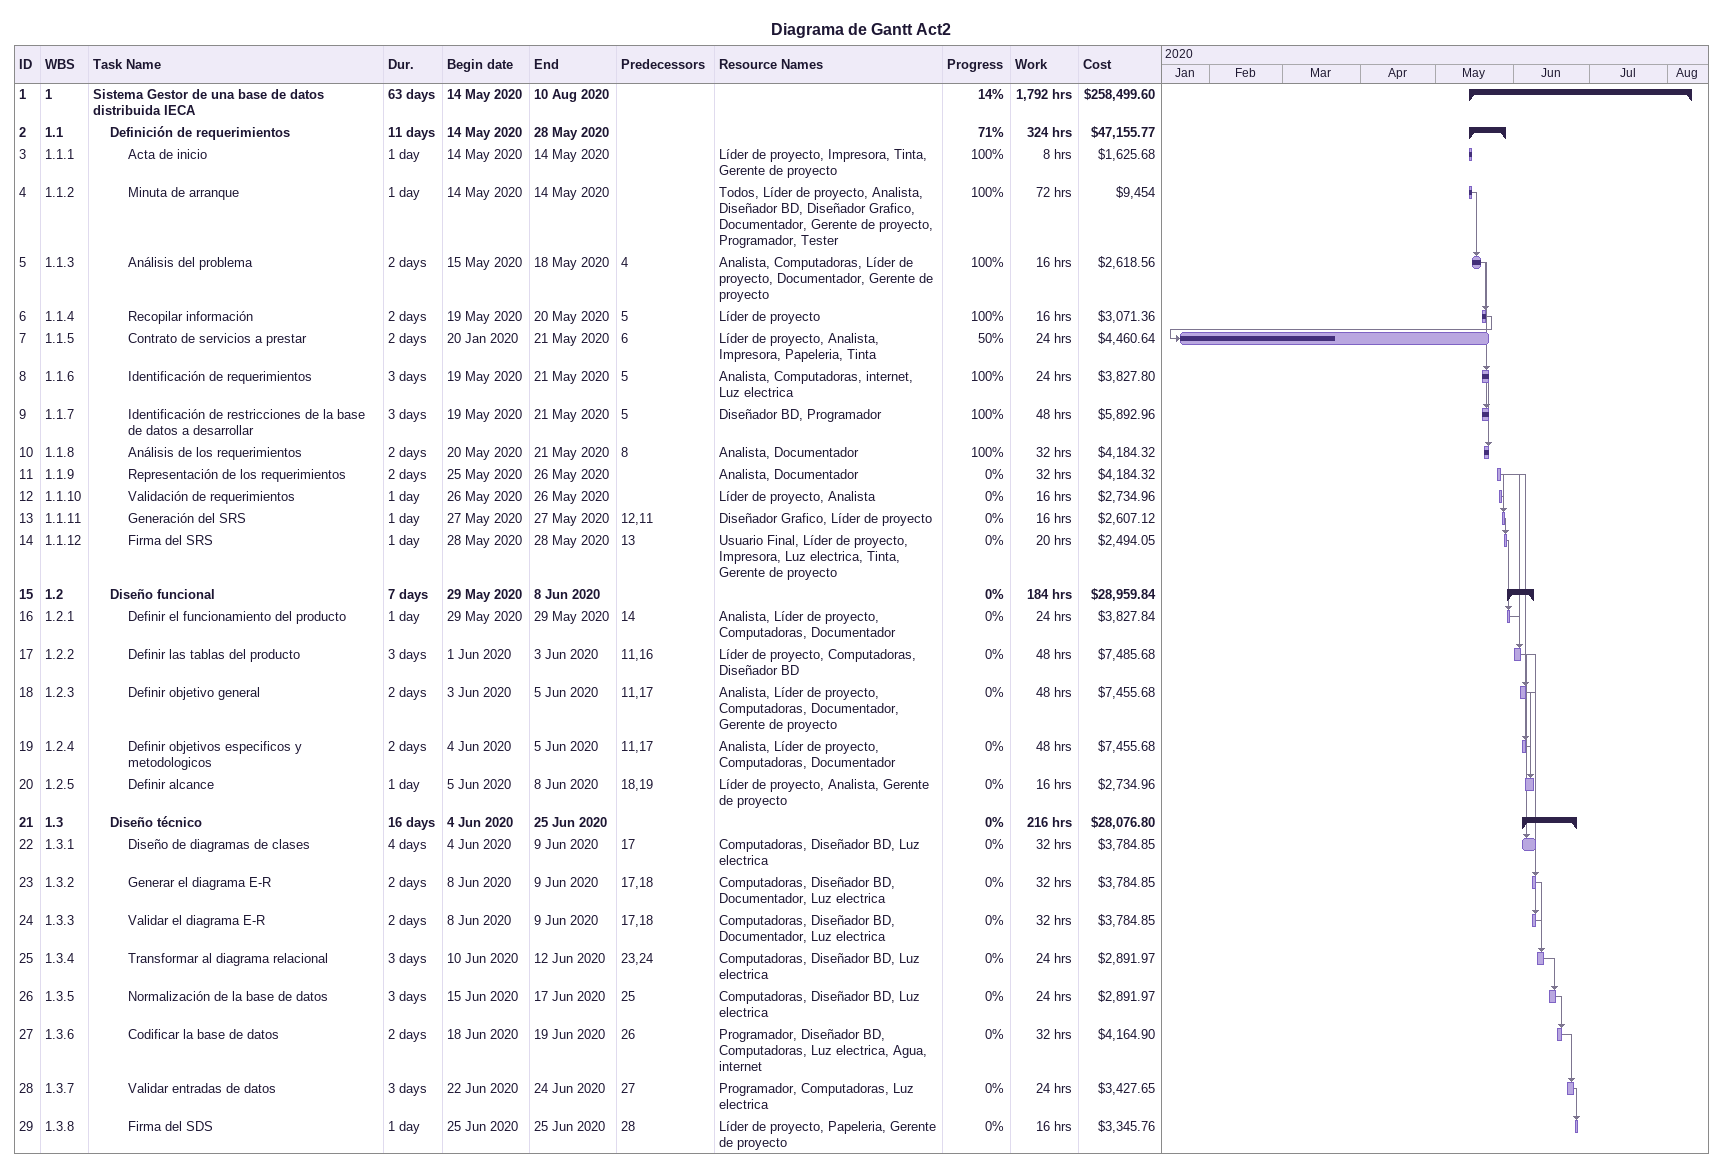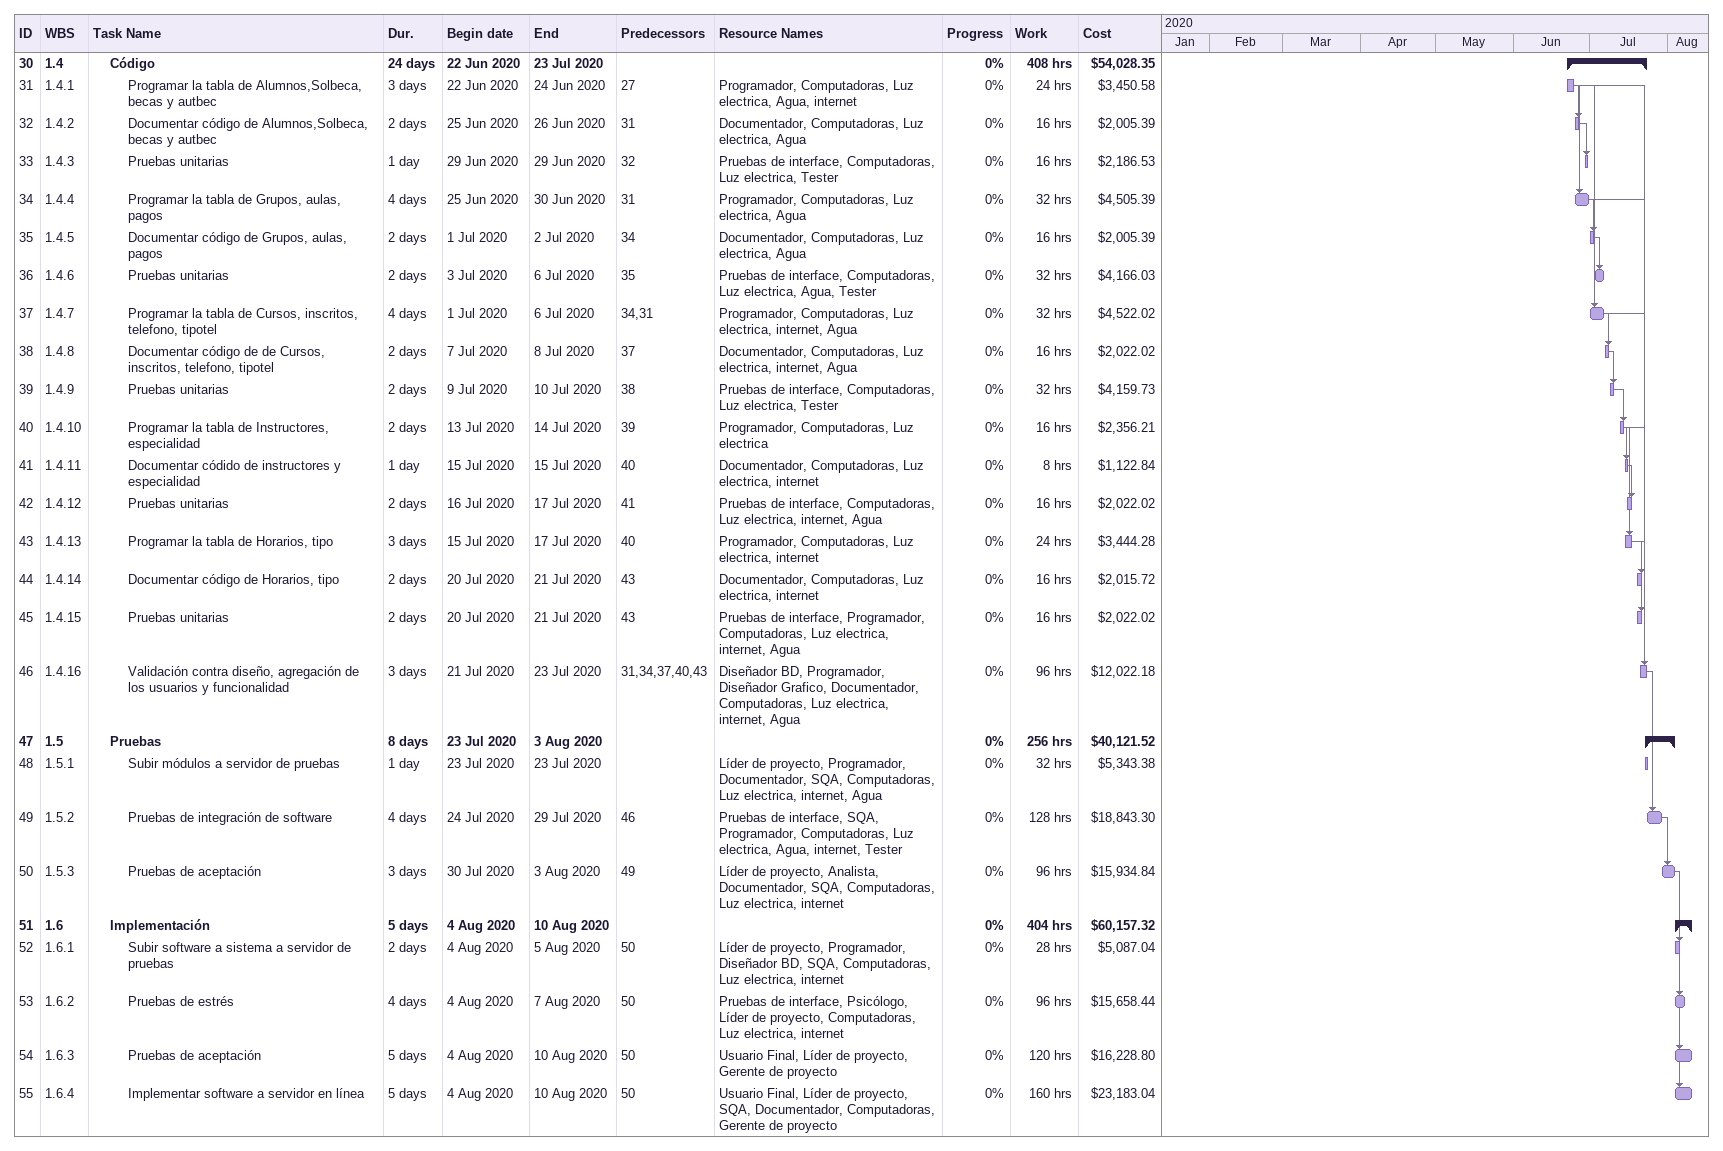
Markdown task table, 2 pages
Diagrama de Gantt Act2

| ID | WBS | Task | Duration | Start | Finish | Predecessors | Resources | % complete | Work (h) | Cost ($) |
|---|---|---|---|---|---|---|---|---|---|---|
| 1 | 1 | **Sistema Gestor de una base de datos distribuida IECA** | 63d | 2020-05-14 | 2020-08-10 |  |  | 14 | 1792 | 258499.60 |
| 2 | 1.1 | **Definición de requerimientos** | 11d | 2020-05-14 | 2020-05-28 |  |  | 71 | 324 | 47155.77 |
| 3 | 1.1.1 | Acta de inicio | 1d | 2020-05-14 | 2020-05-14 |  | Líder de proyecto, Impresora, Tinta, Gerente de proyecto | 100 | 8 | 1625.68 |
| 4 | 1.1.2 | Minuta de arranque | 1d | 2020-05-14 | 2020-05-14 |  | Todos, Líder de proyecto, Analista, Diseñador BD, Diseñador Grafico, Documentador, Gerente de proyecto, Programador, Tester | 100 | 72 | 9454 |
| 5 | 1.1.3 | Análisis del problema | 2d | 2020-05-15 | 2020-05-18 | 4 | Analista, Computadoras, Líder de proyecto, Documentador, Gerente de proyecto | 100 | 16 | 2618.56 |
| 6 | 1.1.4 | Recopilar información | 2d | 2020-05-19 | 2020-05-20 | 5 | Líder de proyecto | 100 | 16 | 3071.36 |
| 7 | 1.1.5 | Contrato de servicios a prestar | 2d | 2020-01-20 | 2020-05-21 | 6 | Líder de proyecto, Analista, Impresora, Papeleria, Tinta | 50 | 24 | 4460.64 |
| 8 | 1.1.6 | Identificación de requerimientos | 3d | 2020-05-19 | 2020-05-21 | 5 | Analista, Computadoras, internet, Luz electrica | 100 | 24 | 3827.80 |
| 9 | 1.1.7 | Identificación de restricciones de la base de datos a desarrollar | 3d | 2020-05-19 | 2020-05-21 | 5 | Diseñador BD, Programador | 100 | 48 | 5892.96 |
| 10 | 1.1.8 | Análisis de los requerimientos | 2d | 2020-05-20 | 2020-05-21 | 8 | Analista, Documentador | 100 | 32 | 4184.32 |
| 11 | 1.1.9 | Representación de los requerimientos | 2d | 2020-05-25 | 2020-05-26 |  | Analista, Documentador | 0 | 32 | 4184.32 |
| 12 | 1.1.10 | Validación de requerimientos | 1d | 2020-05-26 | 2020-05-26 |  | Líder de proyecto, Analista | 0 | 16 | 2734.96 |
| 13 | 1.1.11 | Generación del SRS | 1d | 2020-05-27 | 2020-05-27 | 12, 11 | Diseñador Grafico, Líder de proyecto | 0 | 16 | 2607.12 |
| 14 | 1.1.12 | Firma del SRS | 1d | 2020-05-28 | 2020-05-28 | 13 | Usuario Final, Líder de proyecto, Impresora, Luz electrica, Tinta, Gerente de proyecto | 0 | 20 | 2494.05 |
| 15 | 1.2 | **Diseño funcional** | 7d | 2020-05-29 | 2020-06-08 |  |  | 0 | 184 | 28959.84 |
| 16 | 1.2.1 | Definir el funcionamiento del producto | 1d | 2020-05-29 | 2020-05-29 | 14 | Analista, Líder de proyecto, Computadoras, Documentador | 0 | 24 | 3827.84 |
| 17 | 1.2.2 | Definir las tablas del producto | 3d | 2020-06-01 | 2020-06-03 | 11, 16 | Líder de proyecto, Computadoras, Diseñador BD | 0 | 48 | 7485.68 |
| 18 | 1.2.3 | Definir objetivo general | 2d | 2020-06-03 | 2020-06-05 | 11, 17 | Analista, Líder de proyecto, Computadoras, Documentador, Gerente de proyecto | 0 | 48 | 7455.68 |
| 19 | 1.2.4 | Definir objetivos especificos y metodologicos | 2d | 2020-06-04 | 2020-06-05 | 11, 17 | Analista, Líder de proyecto, Computadoras, Documentador | 0 | 48 | 7455.68 |
| 20 | 1.2.5 | Definir alcance | 1d | 2020-06-05 | 2020-06-08 | 18, 19 | Líder de proyecto, Analista, Gerente de proyecto | 0 | 16 | 2734.96 |
| 21 | 1.3 | **Diseño técnico** | 16d | 2020-06-04 | 2020-06-25 |  |  | 0 | 216 | 28076.80 |
| 22 | 1.3.1 | Diseño de diagramas de clases | 4d | 2020-06-04 | 2020-06-09 | 17 | Computadoras, Diseñador BD, Luz electrica | 0 | 32 | 3784.85 |
| 23 | 1.3.2 | Generar el diagrama E-R | 2d | 2020-06-08 | 2020-06-09 | 17, 18 | Computadoras, Diseñador BD, Documentador, Luz electrica | 0 | 32 | 3784.85 |
| 24 | 1.3.3 | Validar el diagrama E-R | 2d | 2020-06-08 | 2020-06-09 | 17, 18 | Computadoras, Diseñador BD, Documentador, Luz electrica | 0 | 32 | 3784.85 |
| 25 | 1.3.4 | Transformar al diagrama relacional | 3d | 2020-06-10 | 2020-06-12 | 23, 24 | Computadoras, Diseñador BD, Luz electrica | 0 | 24 | 2891.97 |
| 26 | 1.3.5 | Normalización de la base de datos | 3d | 2020-06-15 | 2020-06-17 | 25 | Computadoras, Diseñador BD, Luz electrica | 0 | 24 | 2891.97 |
| 27 | 1.3.6 | Codificar la base de datos | 2d | 2020-06-18 | 2020-06-19 | 26 | Programador, Diseñador BD, Computadoras, Luz electrica, Agua, internet | 0 | 32 | 4164.90 |
| 28 | 1.3.7 | Validar entradas de datos | 3d | 2020-06-22 | 2020-06-24 | 27 | Programador, Computadoras, Luz electrica | 0 | 24 | 3427.65 |
| 29 | 1.3.8 | Firma del SDS | 1d | 2020-06-25 | 2020-06-25 | 28 | Líder de proyecto, Papeleria, Gerente de proyecto | 0 | 16 | 3345.76 |
| 30 | 1.4 | **Código** | 24d | 2020-06-22 | 2020-07-23 |  |  | 0 | 408 | 54028.35 |
| 31 | 1.4.1 | Programar la tabla de Alumnos,Solbeca, becas y autbec | 3d | 2020-06-22 | 2020-06-24 | 27 | Programador, Computadoras, Luz electrica, Agua, internet | 0 | 24 | 3450.58 |
| 32 | 1.4.2 | Documentar código de Alumnos,Solbeca, becas y autbec | 2d | 2020-06-25 | 2020-06-26 | 31 | Documentador, Computadoras, Luz electrica, Agua | 0 | 16 | 2005.39 |
| 33 | 1.4.3 | Pruebas unitarias | 1d | 2020-06-29 | 2020-06-29 | 32 | Pruebas de interface, Computadoras, Luz electrica, Tester | 0 | 16 | 2186.53 |
| 34 | 1.4.4 | Programar la tabla de Grupos, aulas, pagos | 4d | 2020-06-25 | 2020-06-30 | 31 | Programador, Computadoras, Luz electrica, Agua | 0 | 32 | 4505.39 |
| 35 | 1.4.5 | Documentar código de Grupos, aulas, pagos | 2d | 2020-07-01 | 2020-07-02 | 34 | Documentador, Computadoras, Luz electrica, Agua | 0 | 16 | 2005.39 |
| 36 | 1.4.6 | Pruebas unitarias | 2d | 2020-07-03 | 2020-07-06 | 35 | Pruebas de interface, Computadoras, Luz electrica, Agua, Tester | 0 | 32 | 4166.03 |
| 37 | 1.4.7 | Programar la tabla de Cursos, inscritos, telefono, tipotel | 4d | 2020-07-01 | 2020-07-06 | 34, 31 | Programador, Computadoras, Luz electrica, internet, Agua | 0 | 32 | 4522.02 |
| 38 | 1.4.8 | Documentar código de de Cursos, inscritos, telefono, tipotel | 2d | 2020-07-07 | 2020-07-08 | 37 | Documentador, Computadoras, Luz electrica, internet, Agua | 0 | 16 | 2022.02 |
| 39 | 1.4.9 | Pruebas unitarias | 2d | 2020-07-09 | 2020-07-10 | 38 | Pruebas de interface, Computadoras, Luz electrica, Tester | 0 | 32 | 4159.73 |
| 40 | 1.4.10 | Programar la tabla de Instructores, especialidad | 2d | 2020-07-13 | 2020-07-14 | 39 | Programador, Computadoras, Luz electrica | 0 | 16 | 2356.21 |
| 41 | 1.4.11 | Documentar códido de instructores y especialidad | 1d | 2020-07-15 | 2020-07-15 | 40 | Documentador, Computadoras, Luz electrica, internet | 0 | 8 | 1122.84 |
| 42 | 1.4.12 | Pruebas unitarias | 2d | 2020-07-16 | 2020-07-17 | 41 | Pruebas de interface, Computadoras, Luz electrica, internet, Agua | 0 | 16 | 2022.02 |
| 43 | 1.4.13 | Programar la tabla de Horarios, tipo | 3d | 2020-07-15 | 2020-07-17 | 40 | Programador, Computadoras, Luz electrica, internet | 0 | 24 | 3444.28 |
| 44 | 1.4.14 | Documentar código de Horarios, tipo | 2d | 2020-07-20 | 2020-07-21 | 43 | Documentador, Computadoras, Luz electrica, internet | 0 | 16 | 2015.72 |
| 45 | 1.4.15 | Pruebas unitarias | 2d | 2020-07-20 | 2020-07-21 | 43 | Pruebas de interface, Programador, Computadoras, Luz electrica, internet, Agua | 0 | 16 | 2022.02 |
| 46 | 1.4.16 | Validación contra diseño, agregación de los usuarios y funcionalidad | 3d | 2020-07-21 | 2020-07-23 | 31, 34, 37, 40, 43 | Diseñador BD, Programador, Diseñador Grafico, Documentador, Computadoras, Luz electrica, internet, Agua | 0 | 96 | 12022.18 |
| 47 | 1.5 | **Pruebas** | 8d | 2020-07-23 | 2020-08-03 |  |  | 0 | 256 | 40121.52 |
| 48 | 1.5.1 | Subir módulos a servidor de pruebas | 1d | 2020-07-23 | 2020-07-23 |  | Líder de proyecto, Programador, Documentador, SQA, Computadoras, Luz electrica, internet, Agua | 0 | 32 | 5343.38 |
| 49 | 1.5.2 | Pruebas de integración de software | 4d | 2020-07-24 | 2020-07-29 | 46 | Pruebas de interface, SQA, Programador, Computadoras, Luz electrica, Agua, internet, Tester | 0 | 128 | 18843.30 |
| 50 | 1.5.3 | Pruebas de aceptación | 3d | 2020-07-30 | 2020-08-03 | 49 | Líder de proyecto, Analista, Documentador, SQA, Computadoras, Luz electrica, internet | 0 | 96 | 15934.84 |
| 51 | 1.6 | **Implementación** | 5d | 2020-08-04 | 2020-08-10 |  |  | 0 | 404 | 60157.32 |
| 52 | 1.6.1 | Subir software a sistema a servidor de pruebas | 2d | 2020-08-04 | 2020-08-05 | 50 | Líder de proyecto, Programador, Diseñador BD, SQA, Computadoras, Luz electrica, internet | 0 | 28 | 5087.04 |
| 53 | 1.6.2 | Pruebas de estrés | 4d | 2020-08-04 | 2020-08-07 | 50 | Pruebas de interface, Psicólogo, Líder de proyecto, Computadoras, Luz electrica, internet | 0 | 96 | 15658.44 |
| 54 | 1.6.3 | Pruebas de aceptación | 5d | 2020-08-04 | 2020-08-10 | 50 | Usuario Final, Líder de proyecto, Gerente de proyecto | 0 | 120 | 16228.80 |
| 55 | 1.6.4 | Implementar software a servidor en línea | 5d | 2020-08-04 | 2020-08-10 | 50 | Usuario Final, Líder de proyecto, SQA, Documentador, Computadoras, Gerente de proyecto | 0 | 160 | 23183.04 |
